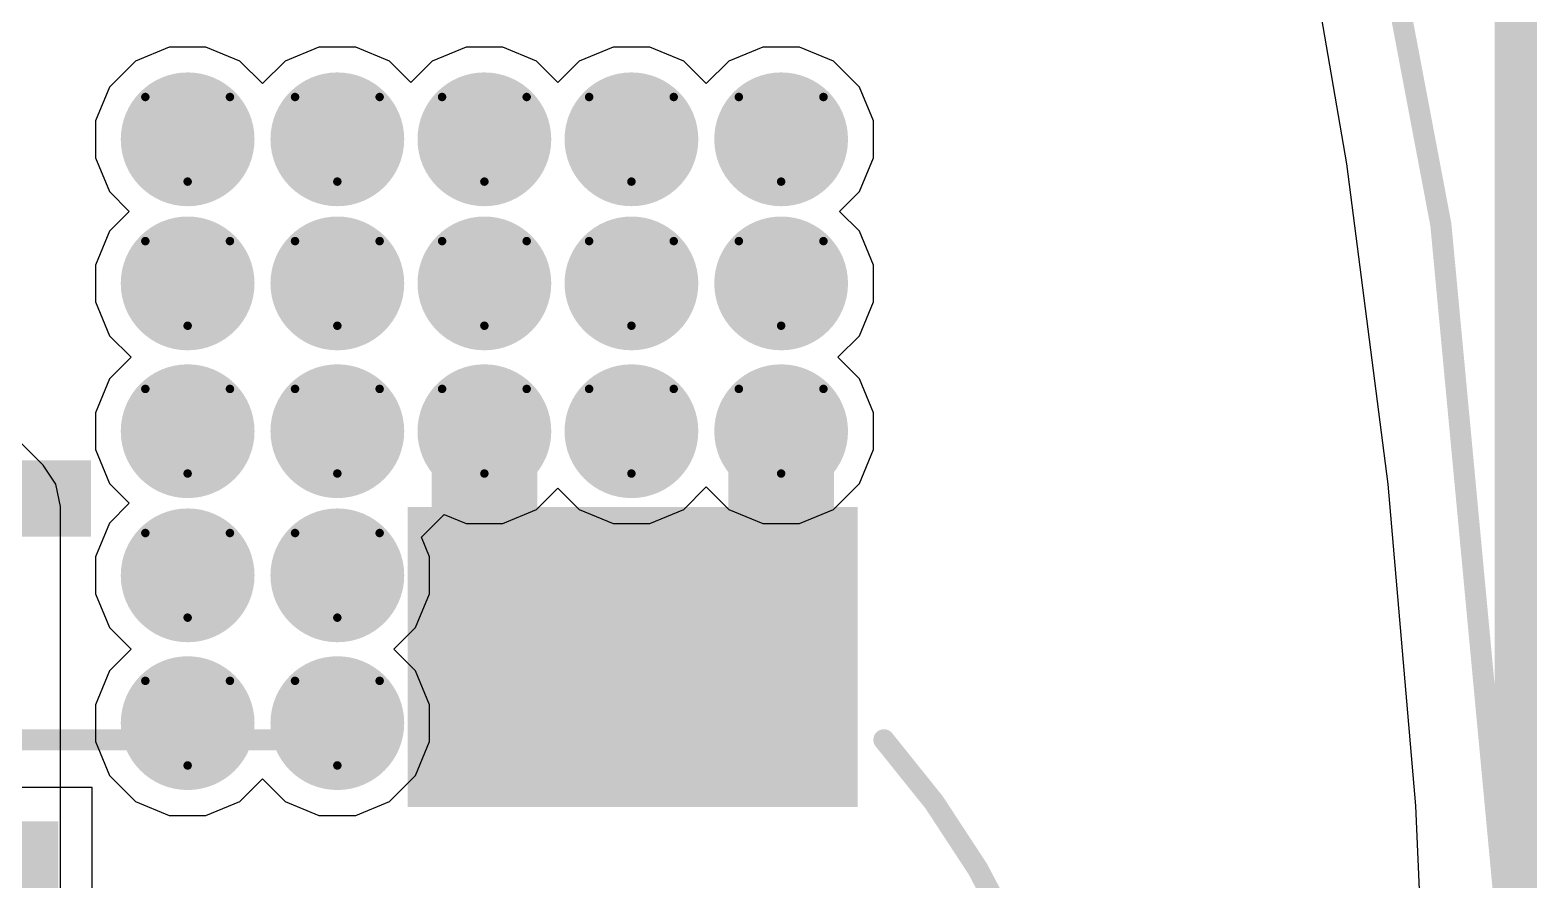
# Model space of a CAD drawing. Header units: inches. Extents: x -6 to 385, y -2 to 102.
# Drawn here: x 76.6 to 85.64, y 24.96 to 30.06 of the extents above; entities that cross this region are included whole.
import ezdxf

# ---------------------------------------------------------------- set-up
doc = ezdxf.new("R2010")
doc.units = ezdxf.units.IN
for name, color, linetype in [('Board outline', 216, 'Continuous'), ('Bottom Layer', 5, 'Continuous'), ('Bottom Solder', 6, 'Continuous'), ('Dimensions', 6, 'Continuous'), ('Drill Drawing', 1, 'Continuous'), ('Layer 1', 16, 'Continuous'), ('Layer 2', 76, 'Continuous'), ('Pad Holes', 156, 'Continuous'), ('Top Layer', 1, 'Continuous'), ('Top Overlay', 2, 'Continuous'), ('Top Paste', 8, 'Continuous'), ('Top Solder', 216, 'Continuous'), ('Via Holes', 16, 'Continuous')]:
    doc.layers.add(name, color=color, linetype=linetype)

# ---------------------------------------------------------------- blocks, each defined once
blk = doc.blocks.new('EC05E1220401_171')
at = {"layer": 'Bottom Solder'}
h = blk.add_hatch(color=6, dxfattribs=at)
edge = h.paths.add_edge_path()
edge.add_arc((-1.2, -0.6246), 0.1016, 0, 360)
h = blk.add_hatch(color=6, dxfattribs=at)
edge = h.paths.add_edge_path()
edge.add_arc((1.2, -0.6246), 0.1016, 0, 360)
at = {"layer": 'Pad Holes'}
h = blk.add_hatch(color=7, dxfattribs=at)
edge = h.paths.add_edge_path()
edge.add_arc((-1.2, -0.6246), 0.35, 0, 360)
h = blk.add_hatch(color=7, dxfattribs=at)
edge = h.paths.add_edge_path()
edge.add_arc((1.2, -0.6246), 0.35, 0, 360)
at = {"layer": 'Top Layer'}
for points in [[(-4.65, 3.3749), (-2.95, 3.3749), (-2.95, 0.7749), (-4.65, 0.7749)], [(2.95, 3.375), (4.65, 3.375), (4.65, 0.775), (2.95, 0.775)], [(-2.7621, -1.425), (-1.2381, -1.425), (-1.2381, -2.725), (-2.7621, -2.725)], [(-0.7621, -1.425), (0.7619, -1.425), (0.7619, -2.725), (-0.7621, -2.725)], [(1.2379, -1.425), (2.7619, -1.425), (2.7619, -2.725), (1.2379, -2.725)]]:
    blk.add_hatch(color=1, dxfattribs=at).paths.add_polyline_path(points)
at = {"layer": 'Top Paste'}
for points in [[(-4.65, 3.3749), (-2.95, 3.3749), (-2.95, 0.7749), (-4.65, 0.7749)], [(2.95, 3.375), (4.65, 3.375), (4.65, 0.775), (2.95, 0.775)], [(-2.7621, -1.425), (-1.2381, -1.425), (-1.2381, -2.725), (-2.7621, -2.725)], [(-0.7621, -1.425), (0.7619, -1.425), (0.7619, -2.725), (-0.7621, -2.725)], [(1.2379, -1.425), (2.7619, -1.425), (2.7619, -2.725), (1.2379, -2.725)]]:
    blk.add_hatch(color=8, dxfattribs=at).paths.add_polyline_path(points)
at = {"layer": 'Top Solder'}
for points in [[(-4.7008, 3.4257), (-2.8992, 3.4257), (-2.8992, 0.7241), (-4.7008, 0.7241)], [(2.8992, 3.4258), (4.7008, 3.4258), (4.7008, 0.7242), (2.8992, 0.7242)], [(-2.8129, -1.3742), (-1.1873, -1.3742), (-1.1873, -2.7758), (-2.8129, -2.7758)], [(-0.8129, -1.3742), (0.8127, -1.3742), (0.8127, -2.7758), (-0.8129, -2.7758)], [(1.1871, -1.3742), (2.8127, -1.3742), (2.8127, -2.7758), (1.1871, -2.7758)]]:
    blk.add_hatch(color=216, dxfattribs=at).paths.add_polyline_path(points)
h = blk.add_hatch(color=216, dxfattribs=at)
edge = h.paths.add_edge_path()
edge.add_arc((-1.2, -0.6246), 0.1016, 0, 360)
h = blk.add_hatch(color=216, dxfattribs=at)
edge = h.paths.add_edge_path()
edge.add_arc((1.2, -0.6246), 0.1016, 0, 360)
at = {"layer": 'Top Overlay'}
for points in [[(-3.302, 3.5831, 0.127, 0.127, -0.37914), (3.302, 3.5831, 0.127, 0.127, 0)], [(-1.0161, 3.5976, 0.127, 0.127, 0), (-0.0001, 4.275, 0.127, 0.127, 0)], [(1.0159, 3.5969, 0.127, 0.127, 0), (-0.0001, 4.275, 0.127, 0.127, 0)], [(-1.0161, 2.4125, 0.127, 0.127, 0), (-1.0161, 3.5976, 0.127, 0.127, 0)], [(1.0159, 2.4132, 0.127, 0.127, 0), (1.0159, 3.5969, 0.127, 0.127, 0)], [(-0.0001, 1.735, 0.127, 0.127, 0), (-1.0161, 2.4125, 0.127, 0.127, 0)], [(-0.0001, 1.735, 0.127, 0.127, 0), (1.0159, 2.4132, 0.127, 0.127, 0)], [(-3.3021, -2.075, 0.127, 0.127, 0), (-3.3021, 0.5438, 0.127, 0.127, 0)], [(3.3019, -1.9064, 0.127, 0.127, 0), (3.3019, 0.5438, 0.127, 0.127, 0)], [(-2.9933, -2.075, 0.127, 0.127, 0), (-3.3021, -2.075, 0.127, 0.127, 0)], [(-1.007, -2.075, 0.127, 0.127, 0), (-0.9933, -2.075, 0.127, 0.127, 0)], [(0.993, -2.075, 0.127, 0.127, 0), (1.0067, -2.075, 0.127, 0.127, 0)], [(3.3019, -2.075, 0.127, 0.127, 0), (2.993, -2.075, 0.127, 0.127, 0)]]:
    blk.add_lwpolyline(points, format="xyseb", dxfattribs=at)
for points in [[(1.3969, 3.005, 0.127, 0.127, 1), (-1.3971, 3.005, 0.127, 0.127, 1)], [(-0.0319, 4.275, 0.0635, 0.0635, 1), (0.0316, 4.275, 0.0635, 0.0635, 1)], [(-0.0319, 4.275, 0.0635, 0.0635, 1), (0.0316, 4.275, 0.0635, 0.0635, 1)], [(-3.3338, 3.5831, 0.0635, 0.0635, 1), (-3.2703, 3.5831, 0.0635, 0.0635, 1)], [(-1.0479, 3.5976, 0.0635, 0.0635, 1), (-0.9844, 3.5976, 0.0635, 0.0635, 1)], [(-1.0479, 3.5976, 0.0635, 0.0635, 1), (-0.9844, 3.5976, 0.0635, 0.0635, 1)], [(0.9841, 3.5969, 0.0635, 0.0635, 1), (1.0476, 3.5969, 0.0635, 0.0635, 1)], [(0.9841, 3.5969, 0.0635, 0.0635, 1), (1.0476, 3.5969, 0.0635, 0.0635, 1)], [(3.2703, 3.5831, 0.0635, 0.0635, 1), (3.3338, 3.5831, 0.0635, 0.0635, 1)], [(-1.4289, 3.005, 0.0635, 0.0635, 1), (-1.3654, 3.005, 0.0635, 0.0635, 1)], [(1.3651, 3.005, 0.0635, 0.0635, 1), (1.4286, 3.005, 0.0635, 0.0635, 1)], [(-1.0479, 2.4125, 0.0635, 0.0635, 1), (-0.9844, 2.4125, 0.0635, 0.0635, 1)], [(-1.0479, 2.4125, 0.0635, 0.0635, 1), (-0.9844, 2.4125, 0.0635, 0.0635, 1)], [(0.9841, 2.4132, 0.0635, 0.0635, 1), (1.0476, 2.4132, 0.0635, 0.0635, 1)], [(0.9841, 2.4132, 0.0635, 0.0635, 1), (1.0476, 2.4132, 0.0635, 0.0635, 1)], [(-0.0319, 1.735, 0.0635, 0.0635, 1), (0.0316, 1.735, 0.0635, 0.0635, 1)], [(-0.0319, 1.735, 0.0635, 0.0635, 1), (0.0316, 1.735, 0.0635, 0.0635, 1)], [(-3.3339, 0.5438, 0.0635, 0.0635, 1), (-3.2704, 0.5438, 0.0635, 0.0635, 1)], [(3.2701, 0.5438, 0.0635, 0.0635, 1), (3.3336, 0.5438, 0.0635, 0.0635, 1)], [(0.5081, -0.762, 0.127, 0.127, 1), (-0.5079, -0.762, 0.127, 0.127, 1)], [(-0.5396, -0.762, 0.0635, 0.0635, 1), (-0.4761, -0.762, 0.0635, 0.0635, 1)], [(0.4764, -0.762, 0.0635, 0.0635, 1), (0.5399, -0.762, 0.0635, 0.0635, 1)], [(3.2701, -1.9064, 0.0635, 0.0635, 1), (3.3336, -1.9064, 0.0635, 0.0635, 1)], [(-3.3339, -2.075, 0.0635, 0.0635, 1), (-3.2704, -2.075, 0.0635, 0.0635, 1)], [(-3.3339, -2.075, 0.0635, 0.0635, 1), (-3.2704, -2.075, 0.0635, 0.0635, 1)], [(-3.025, -2.075, 0.0635, 0.0635, 1), (-2.9615, -2.075, 0.0635, 0.0635, 1)], [(-1.0387, -2.075, 0.0635, 0.0635, 1), (-0.9752, -2.075, 0.0635, 0.0635, 1)], [(-1.025, -2.075, 0.0635, 0.0635, 1), (-0.9615, -2.075, 0.0635, 0.0635, 1)], [(0.9613, -2.075, 0.0635, 0.0635, 1), (1.0248, -2.075, 0.0635, 0.0635, 1)], [(0.975, -2.075, 0.0635, 0.0635, 1), (1.0385, -2.075, 0.0635, 0.0635, 1)], [(2.9613, -2.075, 0.0635, 0.0635, 1), (3.0248, -2.075, 0.0635, 0.0635, 1)], [(3.2701, -2.075, 0.0635, 0.0635, 1), (3.3336, -2.075, 0.0635, 0.0635, 1)]]:
    blk.add_lwpolyline(points, format="xyseb", close=True, dxfattribs=at)

msp = doc.modelspace()

# ---------------------------------------------------------------- hatches: boundary and pattern name
at = {"layer": 'Bottom Layer'}
h = msp.add_hatch(color=5, dxfattribs=at)
edge = h.paths.add_edge_path()
edge.add_arc((77.5424, 29.4071), 0.3, 0, 360)
h = msp.add_hatch(color=5, dxfattribs=at)
edge = h.paths.add_edge_path()
edge.add_arc((78.4412, 29.4071), 0.3, 0, 360)
h = msp.add_hatch(color=5, dxfattribs=at)
edge = h.paths.add_edge_path()
edge.add_arc((79.3241, 29.4071), 0.3, 0, 360)
h = msp.add_hatch(color=5, dxfattribs=at)
edge = h.paths.add_edge_path()
edge.add_arc((80.207, 29.4071), 0.3, 0, 360)
h = msp.add_hatch(color=5, dxfattribs=at)
edge = h.paths.add_edge_path()
edge.add_arc((81.1059, 29.4071), 0.3, 0, 360)
h = msp.add_hatch(color=5, dxfattribs=at)
edge = h.paths.add_edge_path()
edge.add_arc((77.5424, 28.542), 0.3, 0, 360)
h = msp.add_hatch(color=5, dxfattribs=at)
edge = h.paths.add_edge_path()
edge.add_arc((78.4412, 28.542), 0.3, 0, 360)
h = msp.add_hatch(color=5, dxfattribs=at)
edge = h.paths.add_edge_path()
edge.add_arc((79.3241, 28.542), 0.3, 0, 360)
h = msp.add_hatch(color=5, dxfattribs=at)
edge = h.paths.add_edge_path()
edge.add_arc((80.207, 28.542), 0.3, 0, 360)
h = msp.add_hatch(color=5, dxfattribs=at)
edge = h.paths.add_edge_path()
edge.add_arc((81.1059, 28.542), 0.3, 0, 360)
h = msp.add_hatch(color=5, dxfattribs=at)
edge = h.paths.add_edge_path()
edge.add_arc((77.5424, 27.6547), 0.3, 0, 360)
h = msp.add_hatch(color=5, dxfattribs=at)
edge = h.paths.add_edge_path()
edge.add_arc((78.4412, 27.6547), 0.3, 0, 360)
h = msp.add_hatch(color=5, dxfattribs=at)
edge = h.paths.add_edge_path()
edge.add_arc((79.3241, 27.6547), 0.3, 0, 360)
h = msp.add_hatch(color=5, dxfattribs=at)
edge = h.paths.add_edge_path()
edge.add_arc((80.207, 27.6547), 0.3, 0, 360)
h = msp.add_hatch(color=5, dxfattribs=at)
edge = h.paths.add_edge_path()
edge.add_arc((81.1059, 27.6547), 0.3, 0, 360)
h = msp.add_hatch(color=5, dxfattribs=at)
edge = h.paths.add_edge_path()
edge.add_arc((77.5424, 26.7895), 0.3, 0, 360)
h = msp.add_hatch(color=5, dxfattribs=at)
edge = h.paths.add_edge_path()
edge.add_arc((78.4412, 26.7895), 0.3, 0, 360)
h = msp.add_hatch(color=5, dxfattribs=at)
edge = h.paths.add_edge_path()
edge.add_arc((77.5424, 25.9022), 0.3, 0, 360)
h = msp.add_hatch(color=5, dxfattribs=at)
edge = h.paths.add_edge_path()
edge.add_arc((78.4412, 25.9022), 0.3, 0, 360)
at = {"layer": 'Bottom Solder'}
h = msp.add_hatch(color=6, dxfattribs=at)
edge = h.paths.add_edge_path()
edge.add_arc((77.5424, 29.4071), 0.4016, 0, 360)
h = msp.add_hatch(color=6, dxfattribs=at)
edge = h.paths.add_edge_path()
edge.add_arc((78.4412, 29.4071), 0.4016, 0, 360)
h = msp.add_hatch(color=6, dxfattribs=at)
edge = h.paths.add_edge_path()
edge.add_arc((79.3241, 29.4071), 0.4016, 0, 360)
h = msp.add_hatch(color=6, dxfattribs=at)
edge = h.paths.add_edge_path()
edge.add_arc((80.207, 29.4071), 0.4016, 0, 360)
h = msp.add_hatch(color=6, dxfattribs=at)
edge = h.paths.add_edge_path()
edge.add_arc((81.1059, 29.4071), 0.4016, 0, 360)
h = msp.add_hatch(color=6, dxfattribs=at)
edge = h.paths.add_edge_path()
edge.add_arc((77.5424, 28.542), 0.4016, 0, 360)
h = msp.add_hatch(color=6, dxfattribs=at)
edge = h.paths.add_edge_path()
edge.add_arc((78.4412, 28.542), 0.4016, 0, 360)
h = msp.add_hatch(color=6, dxfattribs=at)
edge = h.paths.add_edge_path()
edge.add_arc((79.3241, 28.542), 0.4016, 0, 360)
h = msp.add_hatch(color=6, dxfattribs=at)
edge = h.paths.add_edge_path()
edge.add_arc((80.207, 28.542), 0.4016, 0, 360)
h = msp.add_hatch(color=6, dxfattribs=at)
edge = h.paths.add_edge_path()
edge.add_arc((81.1059, 28.542), 0.4016, 0, 360)
h = msp.add_hatch(color=6, dxfattribs=at)
edge = h.paths.add_edge_path()
edge.add_arc((77.5424, 27.6547), 0.4016, 0, 360)
h = msp.add_hatch(color=6, dxfattribs=at)
edge = h.paths.add_edge_path()
edge.add_arc((78.4412, 27.6547), 0.4016, 0, 360)
h = msp.add_hatch(color=6, dxfattribs=at)
edge = h.paths.add_edge_path()
edge.add_arc((79.3241, 27.6547), 0.4016, 0, 360)
h = msp.add_hatch(color=6, dxfattribs=at)
edge = h.paths.add_edge_path()
edge.add_arc((80.207, 27.6547), 0.4016, 0, 360)
h = msp.add_hatch(color=6, dxfattribs=at)
edge = h.paths.add_edge_path()
edge.add_arc((81.1059, 27.6547), 0.4016, 0, 360)
h = msp.add_hatch(color=6, dxfattribs=at)
edge = h.paths.add_edge_path()
edge.add_arc((77.5424, 26.7895), 0.4016, 0, 360)
h = msp.add_hatch(color=6, dxfattribs=at)
edge = h.paths.add_edge_path()
edge.add_arc((78.4412, 26.7895), 0.4016, 0, 360)
h = msp.add_hatch(color=6, dxfattribs=at)
edge = h.paths.add_edge_path()
edge.add_arc((77.5424, 25.9022), 0.4016, 0, 360)
h = msp.add_hatch(color=6, dxfattribs=at)
edge = h.paths.add_edge_path()
edge.add_arc((78.4412, 25.9022), 0.4016, 0, 360)
at = {"layer": 'Layer 1'}
h = msp.add_hatch(color=16, dxfattribs=at)
edge = h.paths.add_edge_path()
edge.add_arc((77.5424, 29.4071), 0.3, 0, 360)
h = msp.add_hatch(color=16, dxfattribs=at)
edge = h.paths.add_edge_path()
edge.add_arc((78.4412, 29.4071), 0.3, 0, 360)
h = msp.add_hatch(color=16, dxfattribs=at)
edge = h.paths.add_edge_path()
edge.add_arc((79.3241, 29.4071), 0.3, 0, 360)
h = msp.add_hatch(color=16, dxfattribs=at)
edge = h.paths.add_edge_path()
edge.add_arc((80.207, 29.4071), 0.3, 0, 360)
h = msp.add_hatch(color=16, dxfattribs=at)
edge = h.paths.add_edge_path()
edge.add_arc((81.1059, 29.4071), 0.3, 0, 360)
h = msp.add_hatch(color=16, dxfattribs=at)
edge = h.paths.add_edge_path()
edge.add_arc((77.5424, 28.542), 0.3, 0, 360)
h = msp.add_hatch(color=16, dxfattribs=at)
edge = h.paths.add_edge_path()
edge.add_arc((78.4412, 28.542), 0.3, 0, 360)
h = msp.add_hatch(color=16, dxfattribs=at)
edge = h.paths.add_edge_path()
edge.add_arc((79.3241, 28.542), 0.3, 0, 360)
h = msp.add_hatch(color=16, dxfattribs=at)
edge = h.paths.add_edge_path()
edge.add_arc((80.207, 28.542), 0.3, 0, 360)
h = msp.add_hatch(color=16, dxfattribs=at)
edge = h.paths.add_edge_path()
edge.add_arc((81.1059, 28.542), 0.3, 0, 360)
h = msp.add_hatch(color=16, dxfattribs=at)
edge = h.paths.add_edge_path()
edge.add_arc((77.5424, 27.6547), 0.3, 0, 360)
h = msp.add_hatch(color=16, dxfattribs=at)
edge = h.paths.add_edge_path()
edge.add_arc((78.4412, 27.6547), 0.3, 0, 360)
h = msp.add_hatch(color=16, dxfattribs=at)
edge = h.paths.add_edge_path()
edge.add_arc((79.3241, 27.6547), 0.3, 0, 360)
h = msp.add_hatch(color=16, dxfattribs=at)
edge = h.paths.add_edge_path()
edge.add_arc((80.207, 27.6547), 0.3, 0, 360)
h = msp.add_hatch(color=16, dxfattribs=at)
edge = h.paths.add_edge_path()
edge.add_arc((81.1059, 27.6547), 0.3, 0, 360)
h = msp.add_hatch(color=16, dxfattribs=at)
edge = h.paths.add_edge_path()
edge.add_arc((77.5424, 26.7895), 0.3, 0, 360)
h = msp.add_hatch(color=16, dxfattribs=at)
edge = h.paths.add_edge_path()
edge.add_arc((78.4412, 26.7895), 0.3, 0, 360)
h = msp.add_hatch(color=16, dxfattribs=at)
edge = h.paths.add_edge_path()
edge.add_arc((77.5424, 25.9022), 0.3, 0, 360)
h = msp.add_hatch(color=16, dxfattribs=at)
edge = h.paths.add_edge_path()
edge.add_arc((78.4412, 25.9022), 0.3, 0, 360)
at = {"layer": 'Layer 2'}
h = msp.add_hatch(color=76, dxfattribs=at)
edge = h.paths.add_edge_path()
edge.add_arc((77.5424, 29.4071), 0.3, 0, 360)
h = msp.add_hatch(color=76, dxfattribs=at)
edge = h.paths.add_edge_path()
edge.add_arc((78.4412, 29.4071), 0.3, 0, 360)
h = msp.add_hatch(color=76, dxfattribs=at)
edge = h.paths.add_edge_path()
edge.add_arc((79.3241, 29.4071), 0.3, 0, 360)
h = msp.add_hatch(color=76, dxfattribs=at)
edge = h.paths.add_edge_path()
edge.add_arc((80.207, 29.4071), 0.3, 0, 360)
h = msp.add_hatch(color=76, dxfattribs=at)
edge = h.paths.add_edge_path()
edge.add_arc((81.1059, 29.4071), 0.3, 0, 360)
h = msp.add_hatch(color=76, dxfattribs=at)
edge = h.paths.add_edge_path()
edge.add_arc((77.5424, 28.542), 0.3, 0, 360)
h = msp.add_hatch(color=76, dxfattribs=at)
edge = h.paths.add_edge_path()
edge.add_arc((78.4412, 28.542), 0.3, 0, 360)
h = msp.add_hatch(color=76, dxfattribs=at)
edge = h.paths.add_edge_path()
edge.add_arc((79.3241, 28.542), 0.3, 0, 360)
h = msp.add_hatch(color=76, dxfattribs=at)
edge = h.paths.add_edge_path()
edge.add_arc((80.207, 28.542), 0.3, 0, 360)
h = msp.add_hatch(color=76, dxfattribs=at)
edge = h.paths.add_edge_path()
edge.add_arc((81.1059, 28.542), 0.3, 0, 360)
h = msp.add_hatch(color=76, dxfattribs=at)
edge = h.paths.add_edge_path()
edge.add_arc((77.5424, 27.6547), 0.3, 0, 360)
h = msp.add_hatch(color=76, dxfattribs=at)
edge = h.paths.add_edge_path()
edge.add_arc((78.4412, 27.6547), 0.3, 0, 360)
h = msp.add_hatch(color=76, dxfattribs=at)
edge = h.paths.add_edge_path()
edge.add_arc((79.3241, 27.6547), 0.3, 0, 360)
h = msp.add_hatch(color=76, dxfattribs=at)
edge = h.paths.add_edge_path()
edge.add_arc((80.207, 27.6547), 0.3, 0, 360)
h = msp.add_hatch(color=76, dxfattribs=at)
edge = h.paths.add_edge_path()
edge.add_arc((81.1059, 27.6547), 0.3, 0, 360)
h = msp.add_hatch(color=76, dxfattribs=at)
edge = h.paths.add_edge_path()
edge.add_arc((77.5424, 26.7895), 0.3, 0, 360)
h = msp.add_hatch(color=76, dxfattribs=at)
edge = h.paths.add_edge_path()
edge.add_arc((78.4412, 26.7895), 0.3, 0, 360)
h = msp.add_hatch(color=76, dxfattribs=at)
edge = h.paths.add_edge_path()
edge.add_arc((77.5424, 25.9022), 0.3, 0, 360)
h = msp.add_hatch(color=76, dxfattribs=at)
edge = h.paths.add_edge_path()
edge.add_arc((78.4412, 25.9022), 0.3, 0, 360)
at = {"layer": 'Top Layer'}
h = msp.add_hatch(color=1, dxfattribs=at)
edge = h.paths.add_edge_path()
edge.add_arc((77.5424, 29.4071), 0.3, 0, 360)
h = msp.add_hatch(color=1, dxfattribs=at)
edge = h.paths.add_edge_path()
edge.add_arc((78.4412, 29.4071), 0.3, 0, 360)
h = msp.add_hatch(color=1, dxfattribs=at)
edge = h.paths.add_edge_path()
edge.add_arc((79.3241, 29.4071), 0.3, 0, 360)
h = msp.add_hatch(color=1, dxfattribs=at)
edge = h.paths.add_edge_path()
edge.add_arc((80.207, 29.4071), 0.3, 0, 360)
h = msp.add_hatch(color=1, dxfattribs=at)
edge = h.paths.add_edge_path()
edge.add_arc((81.1059, 29.4071), 0.3, 0, 360)
h = msp.add_hatch(color=1, dxfattribs=at)
edge = h.paths.add_edge_path()
edge.add_arc((77.5424, 28.542), 0.3, 0, 360)
h = msp.add_hatch(color=1, dxfattribs=at)
edge = h.paths.add_edge_path()
edge.add_arc((78.4412, 28.542), 0.3, 0, 360)
h = msp.add_hatch(color=1, dxfattribs=at)
edge = h.paths.add_edge_path()
edge.add_arc((79.3241, 28.542), 0.3, 0, 360)
h = msp.add_hatch(color=1, dxfattribs=at)
edge = h.paths.add_edge_path()
edge.add_arc((80.207, 28.542), 0.3, 0, 360)
h = msp.add_hatch(color=1, dxfattribs=at)
edge = h.paths.add_edge_path()
edge.add_arc((81.1059, 28.542), 0.3, 0, 360)
h = msp.add_hatch(color=1, dxfattribs=at)
edge = h.paths.add_edge_path()
edge.add_arc((77.5424, 27.6547), 0.3, 0, 360)
h = msp.add_hatch(color=1, dxfattribs=at)
edge = h.paths.add_edge_path()
edge.add_arc((78.4412, 27.6547), 0.3, 0, 360)
h = msp.add_hatch(color=1, dxfattribs=at)
edge = h.paths.add_edge_path()
edge.add_arc((79.3241, 27.6547), 0.3, 0, 360)
h = msp.add_hatch(color=1, dxfattribs=at)
edge = h.paths.add_edge_path()
edge.add_arc((80.207, 27.6547), 0.3, 0, 360)
h = msp.add_hatch(color=1, dxfattribs=at)
edge = h.paths.add_edge_path()
edge.add_arc((81.1059, 27.6547), 0.3, 0, 360)
h = msp.add_hatch(color=1, dxfattribs=at)
edge = h.paths.add_edge_path()
edge.add_arc((77.5424, 26.7895), 0.3, 0, 360)
h = msp.add_hatch(color=1, dxfattribs=at)
edge = h.paths.add_edge_path()
edge.add_arc((78.4412, 26.7895), 0.3, 0, 360)
h = msp.add_hatch(color=1, dxfattribs=at)
edge = h.paths.add_edge_path()
edge.add_arc((77.5424, 25.9022), 0.3, 0, 360)
h = msp.add_hatch(color=1, dxfattribs=at)
edge = h.paths.add_edge_path()
edge.add_arc((78.4412, 25.9022), 0.3, 0, 360)
at = {"layer": 'Top Overlay'}
msp.add_hatch(color=2, dxfattribs=at).paths.add_polyline_path([(76.962, 27.4789), (69.85, 27.4789), (69.85, 27.0225), (76.962, 27.0225)])
at = {"layer": 'Top Solder'}
h = msp.add_hatch(color=216, dxfattribs=at)
edge = h.paths.add_edge_path()
edge.add_arc((77.5424, 29.4071), 0.4016, 0, 360)
h = msp.add_hatch(color=216, dxfattribs=at)
edge = h.paths.add_edge_path()
edge.add_arc((78.4412, 29.4071), 0.4016, 0, 360)
h = msp.add_hatch(color=216, dxfattribs=at)
edge = h.paths.add_edge_path()
edge.add_arc((79.3241, 29.4071), 0.4016, 0, 360)
h = msp.add_hatch(color=216, dxfattribs=at)
edge = h.paths.add_edge_path()
edge.add_arc((80.207, 29.4071), 0.4016, 0, 360)
h = msp.add_hatch(color=216, dxfattribs=at)
edge = h.paths.add_edge_path()
edge.add_arc((81.1059, 29.4071), 0.4016, 0, 360)
h = msp.add_hatch(color=216, dxfattribs=at)
edge = h.paths.add_edge_path()
edge.add_arc((77.5424, 28.542), 0.4016, 0, 360)
h = msp.add_hatch(color=216, dxfattribs=at)
edge = h.paths.add_edge_path()
edge.add_arc((78.4412, 28.542), 0.4016, 0, 360)
h = msp.add_hatch(color=216, dxfattribs=at)
edge = h.paths.add_edge_path()
edge.add_arc((79.3241, 28.542), 0.4016, 0, 360)
h = msp.add_hatch(color=216, dxfattribs=at)
edge = h.paths.add_edge_path()
edge.add_arc((80.207, 28.542), 0.4016, 0, 360)
h = msp.add_hatch(color=216, dxfattribs=at)
edge = h.paths.add_edge_path()
edge.add_arc((81.1059, 28.542), 0.4016, 0, 360)
h = msp.add_hatch(color=216, dxfattribs=at)
edge = h.paths.add_edge_path()
edge.add_arc((77.5424, 27.6547), 0.4016, 0, 360)
h = msp.add_hatch(color=216, dxfattribs=at)
edge = h.paths.add_edge_path()
edge.add_arc((78.4412, 27.6547), 0.4016, 0, 360)
h = msp.add_hatch(color=216, dxfattribs=at)
edge = h.paths.add_edge_path()
edge.add_arc((79.3241, 27.6547), 0.4016, 0, 360)
h = msp.add_hatch(color=216, dxfattribs=at)
edge = h.paths.add_edge_path()
edge.add_arc((80.207, 27.6547), 0.4016, 0, 360)
h = msp.add_hatch(color=216, dxfattribs=at)
edge = h.paths.add_edge_path()
edge.add_arc((81.1059, 27.6547), 0.4016, 0, 360)
h = msp.add_hatch(color=216, dxfattribs=at)
edge = h.paths.add_edge_path()
edge.add_arc((77.5424, 26.7895), 0.4016, 0, 360)
h = msp.add_hatch(color=216, dxfattribs=at)
edge = h.paths.add_edge_path()
edge.add_arc((78.4412, 26.7895), 0.4016, 0, 360)
h = msp.add_hatch(color=216, dxfattribs=at)
edge = h.paths.add_edge_path()
edge.add_arc((77.5424, 25.9022), 0.4016, 0, 360)
h = msp.add_hatch(color=216, dxfattribs=at)
edge = h.paths.add_edge_path()
edge.add_arc((78.4412, 25.9022), 0.4016, 0, 360)
at = {"layer": 'Via Holes'}
h = msp.add_hatch(color=7, dxfattribs=at)
edge = h.paths.add_edge_path()
edge.add_arc((77.5424, 29.4071), 0.15, 0, 360)
h = msp.add_hatch(color=7, dxfattribs=at)
edge = h.paths.add_edge_path()
edge.add_arc((78.4412, 29.4071), 0.15, 0, 360)
h = msp.add_hatch(color=7, dxfattribs=at)
edge = h.paths.add_edge_path()
edge.add_arc((79.3241, 29.4071), 0.15, 0, 360)
h = msp.add_hatch(color=7, dxfattribs=at)
edge = h.paths.add_edge_path()
edge.add_arc((80.207, 29.4071), 0.15, 0, 360)
h = msp.add_hatch(color=7, dxfattribs=at)
edge = h.paths.add_edge_path()
edge.add_arc((81.1059, 29.4071), 0.15, 0, 360)
h = msp.add_hatch(color=7, dxfattribs=at)
edge = h.paths.add_edge_path()
edge.add_arc((77.5424, 28.542), 0.15, 0, 360)
h = msp.add_hatch(color=7, dxfattribs=at)
edge = h.paths.add_edge_path()
edge.add_arc((78.4412, 28.542), 0.15, 0, 360)
h = msp.add_hatch(color=7, dxfattribs=at)
edge = h.paths.add_edge_path()
edge.add_arc((79.3241, 28.542), 0.15, 0, 360)
h = msp.add_hatch(color=7, dxfattribs=at)
edge = h.paths.add_edge_path()
edge.add_arc((80.207, 28.542), 0.15, 0, 360)
h = msp.add_hatch(color=7, dxfattribs=at)
edge = h.paths.add_edge_path()
edge.add_arc((81.1059, 28.542), 0.15, 0, 360)
h = msp.add_hatch(color=7, dxfattribs=at)
edge = h.paths.add_edge_path()
edge.add_arc((77.5424, 27.6547), 0.15, 0, 360)
h = msp.add_hatch(color=7, dxfattribs=at)
edge = h.paths.add_edge_path()
edge.add_arc((78.4412, 27.6547), 0.15, 0, 360)
h = msp.add_hatch(color=7, dxfattribs=at)
edge = h.paths.add_edge_path()
edge.add_arc((79.3241, 27.6547), 0.15, 0, 360)
h = msp.add_hatch(color=7, dxfattribs=at)
edge = h.paths.add_edge_path()
edge.add_arc((80.207, 27.6547), 0.15, 0, 360)
h = msp.add_hatch(color=7, dxfattribs=at)
edge = h.paths.add_edge_path()
edge.add_arc((81.1059, 27.6547), 0.15, 0, 360)
h = msp.add_hatch(color=7, dxfattribs=at)
edge = h.paths.add_edge_path()
edge.add_arc((77.5424, 26.7895), 0.15, 0, 360)
h = msp.add_hatch(color=7, dxfattribs=at)
edge = h.paths.add_edge_path()
edge.add_arc((78.4412, 26.7895), 0.15, 0, 360)
h = msp.add_hatch(color=7, dxfattribs=at)
edge = h.paths.add_edge_path()
edge.add_arc((77.5424, 25.9022), 0.15, 0, 360)
h = msp.add_hatch(color=7, dxfattribs=at)
edge = h.paths.add_edge_path()
edge.add_arc((78.4412, 25.9022), 0.15, 0, 360)

# ---------------------------------------------------------------- linework, layer by layer
at = {"layer": 'Board outline'}
msp.add_lwpolyline([(79.5966, 45, 0.127, 0.127, -0.263107), (79.5966, 0, 0.127, 0.127, 0)], format="xyseb", dxfattribs=at)
at = {"layer": 'Bottom Layer'}
for p, q in [((84.1699, 31.1697), (84.5007, 29.2597)), ((84.5007, 29.2597), (84.7494, 27.3373)), ((76.6758, 27.4506), (76.0631, 28.0633)), ((76.7516, 27.3372), (76.6758, 27.4506)), ((76.6758, 27.4506), (76.6758, 27.4506)), ((76.7782, 27.2034), (76.7516, 27.3372)), ((84.7494, 27.3373), (84.9155, 25.4059)), ((76.7782, 23.9629), (76.7782, 27.2034)), ((84.9155, 25.4059), (84.9986, 23.4692))]:
    msp.add_line(p, q, dxfattribs=at)
at = {"layer": 'Dimensions'}
msp.add_lwpolyline([(85.5165, 22.8175, 0.254, 0.254, 0), (85.5165, 65.024, 0.254, 0.254, 0)], format="xyseb", dxfattribs=at)
at = {"layer": 'Drill Drawing'}
for points in [[(77.2884, 29.6611, 0.0508, 0.0508, 0), (77.7964, 29.6611, 0.0508, 0.0508, 0)], [(77.2884, 29.6611, 0.0508, 0.0508, 0), (77.5424, 29.1531, 0.0508, 0.0508, 0)], [(77.5424, 29.1531, 0.0508, 0.0508, 0), (77.7964, 29.6611, 0.0508, 0.0508, 0)], [(78.1872, 29.6611, 0.0508, 0.0508, 0), (78.6952, 29.6611, 0.0508, 0.0508, 0)], [(78.1872, 29.6611, 0.0508, 0.0508, 0), (78.4412, 29.1531, 0.0508, 0.0508, 0)], [(78.4412, 29.1531, 0.0508, 0.0508, 0), (78.6952, 29.6611, 0.0508, 0.0508, 0)], [(79.0701, 29.6611, 0.0508, 0.0508, 0), (79.5781, 29.6611, 0.0508, 0.0508, 0)], [(79.0701, 29.6611, 0.0508, 0.0508, 0), (79.3241, 29.1531, 0.0508, 0.0508, 0)], [(79.3241, 29.1531, 0.0508, 0.0508, 0), (79.5781, 29.6611, 0.0508, 0.0508, 0)], [(79.953, 29.6611, 0.0508, 0.0508, 0), (80.461, 29.6611, 0.0508, 0.0508, 0)], [(79.953, 29.6611, 0.0508, 0.0508, 0), (80.207, 29.1531, 0.0508, 0.0508, 0)], [(80.207, 29.1531, 0.0508, 0.0508, 0), (80.461, 29.6611, 0.0508, 0.0508, 0)], [(80.8519, 29.6611, 0.0508, 0.0508, 0), (81.3599, 29.6611, 0.0508, 0.0508, 0)], [(80.8519, 29.6611, 0.0508, 0.0508, 0), (81.1059, 29.1531, 0.0508, 0.0508, 0)], [(81.1059, 29.1531, 0.0508, 0.0508, 0), (81.3599, 29.6611, 0.0508, 0.0508, 0)], [(77.2884, 28.796, 0.0508, 0.0508, 0), (77.7964, 28.796, 0.0508, 0.0508, 0)], [(77.2884, 28.796, 0.0508, 0.0508, 0), (77.5424, 28.288, 0.0508, 0.0508, 0)], [(77.5424, 28.288, 0.0508, 0.0508, 0), (77.7964, 28.796, 0.0508, 0.0508, 0)], [(78.1872, 28.796, 0.0508, 0.0508, 0), (78.6952, 28.796, 0.0508, 0.0508, 0)], [(78.1872, 28.796, 0.0508, 0.0508, 0), (78.4412, 28.288, 0.0508, 0.0508, 0)], [(78.4412, 28.288, 0.0508, 0.0508, 0), (78.6952, 28.796, 0.0508, 0.0508, 0)], [(79.0701, 28.796, 0.0508, 0.0508, 0), (79.5781, 28.796, 0.0508, 0.0508, 0)], [(79.0701, 28.796, 0.0508, 0.0508, 0), (79.3241, 28.288, 0.0508, 0.0508, 0)], [(79.3241, 28.288, 0.0508, 0.0508, 0), (79.5781, 28.796, 0.0508, 0.0508, 0)], [(79.953, 28.796, 0.0508, 0.0508, 0), (80.461, 28.796, 0.0508, 0.0508, 0)], [(79.953, 28.796, 0.0508, 0.0508, 0), (80.207, 28.288, 0.0508, 0.0508, 0)], [(80.207, 28.288, 0.0508, 0.0508, 0), (80.461, 28.796, 0.0508, 0.0508, 0)], [(80.8519, 28.796, 0.0508, 0.0508, 0), (81.3599, 28.796, 0.0508, 0.0508, 0)], [(80.8519, 28.796, 0.0508, 0.0508, 0), (81.1059, 28.288, 0.0508, 0.0508, 0)], [(81.1059, 28.288, 0.0508, 0.0508, 0), (81.3599, 28.796, 0.0508, 0.0508, 0)], [(77.2884, 27.9087, 0.0508, 0.0508, 0), (77.7964, 27.9087, 0.0508, 0.0508, 0)], [(77.2884, 27.9087, 0.0508, 0.0508, 0), (77.5424, 27.4007, 0.0508, 0.0508, 0)], [(77.5424, 27.4007, 0.0508, 0.0508, 0), (77.7964, 27.9087, 0.0508, 0.0508, 0)], [(78.1872, 27.9087, 0.0508, 0.0508, 0), (78.6952, 27.9087, 0.0508, 0.0508, 0)], [(78.1872, 27.9087, 0.0508, 0.0508, 0), (78.4412, 27.4007, 0.0508, 0.0508, 0)], [(78.4412, 27.4007, 0.0508, 0.0508, 0), (78.6952, 27.9087, 0.0508, 0.0508, 0)], [(79.0701, 27.9087, 0.0508, 0.0508, 0), (79.5781, 27.9087, 0.0508, 0.0508, 0)], [(79.0701, 27.9087, 0.0508, 0.0508, 0), (79.3241, 27.4007, 0.0508, 0.0508, 0)], [(79.3241, 27.4007, 0.0508, 0.0508, 0), (79.5781, 27.9087, 0.0508, 0.0508, 0)], [(79.953, 27.9087, 0.0508, 0.0508, 0), (80.461, 27.9087, 0.0508, 0.0508, 0)], [(79.953, 27.9087, 0.0508, 0.0508, 0), (80.207, 27.4007, 0.0508, 0.0508, 0)], [(80.207, 27.4007, 0.0508, 0.0508, 0), (80.461, 27.9087, 0.0508, 0.0508, 0)], [(80.8519, 27.9087, 0.0508, 0.0508, 0), (81.3599, 27.9087, 0.0508, 0.0508, 0)], [(80.8519, 27.9087, 0.0508, 0.0508, 0), (81.1059, 27.4007, 0.0508, 0.0508, 0)], [(81.1059, 27.4007, 0.0508, 0.0508, 0), (81.3599, 27.9087, 0.0508, 0.0508, 0)], [(77.2884, 27.0435, 0.0508, 0.0508, 0), (77.7964, 27.0435, 0.0508, 0.0508, 0)], [(77.2884, 27.0435, 0.0508, 0.0508, 0), (77.5424, 26.5355, 0.0508, 0.0508, 0)], [(77.5424, 26.5355, 0.0508, 0.0508, 0), (77.7964, 27.0435, 0.0508, 0.0508, 0)], [(78.1872, 27.0435, 0.0508, 0.0508, 0), (78.6952, 27.0435, 0.0508, 0.0508, 0)], [(78.1872, 27.0435, 0.0508, 0.0508, 0), (78.4412, 26.5355, 0.0508, 0.0508, 0)], [(78.4412, 26.5355, 0.0508, 0.0508, 0), (78.6952, 27.0435, 0.0508, 0.0508, 0)], [(77.2884, 26.1562, 0.0508, 0.0508, 0), (77.7964, 26.1562, 0.0508, 0.0508, 0)], [(77.2884, 26.1562, 0.0508, 0.0508, 0), (77.5424, 25.6482, 0.0508, 0.0508, 0)], [(77.5424, 25.6482, 0.0508, 0.0508, 0), (77.7964, 26.1562, 0.0508, 0.0508, 0)], [(78.1872, 26.1562, 0.0508, 0.0508, 0), (78.6952, 26.1562, 0.0508, 0.0508, 0)], [(78.1872, 26.1562, 0.0508, 0.0508, 0), (78.4412, 25.6482, 0.0508, 0.0508, 0)], [(78.4412, 25.6482, 0.0508, 0.0508, 0), (78.6952, 26.1562, 0.0508, 0.0508, 0)]]:
    msp.add_lwpolyline(points, format="xyseb", dxfattribs=at)
for points in [[(77.2757, 29.6611, 0.0254, 0.0254, 1), (77.3011, 29.6611, 0.0254, 0.0254, 1)], [(77.2757, 29.6611, 0.0254, 0.0254, 1), (77.3011, 29.6611, 0.0254, 0.0254, 1)], [(77.7837, 29.6611, 0.0254, 0.0254, 1), (77.8091, 29.6611, 0.0254, 0.0254, 1)], [(77.7837, 29.6611, 0.0254, 0.0254, 1), (77.8091, 29.6611, 0.0254, 0.0254, 1)], [(78.1745, 29.6611, 0.0254, 0.0254, 1), (78.1999, 29.6611, 0.0254, 0.0254, 1)], [(78.1745, 29.6611, 0.0254, 0.0254, 1), (78.1999, 29.6611, 0.0254, 0.0254, 1)], [(78.6825, 29.6611, 0.0254, 0.0254, 1), (78.7079, 29.6611, 0.0254, 0.0254, 1)], [(78.6825, 29.6611, 0.0254, 0.0254, 1), (78.7079, 29.6611, 0.0254, 0.0254, 1)], [(79.0574, 29.6611, 0.0254, 0.0254, 1), (79.0828, 29.6611, 0.0254, 0.0254, 1)], [(79.0574, 29.6611, 0.0254, 0.0254, 1), (79.0828, 29.6611, 0.0254, 0.0254, 1)], [(79.5654, 29.6611, 0.0254, 0.0254, 1), (79.5908, 29.6611, 0.0254, 0.0254, 1)], [(79.5654, 29.6611, 0.0254, 0.0254, 1), (79.5908, 29.6611, 0.0254, 0.0254, 1)], [(79.9403, 29.6611, 0.0254, 0.0254, 1), (79.9657, 29.6611, 0.0254, 0.0254, 1)], [(79.9403, 29.6611, 0.0254, 0.0254, 1), (79.9657, 29.6611, 0.0254, 0.0254, 1)], [(80.4483, 29.6611, 0.0254, 0.0254, 1), (80.4737, 29.6611, 0.0254, 0.0254, 1)], [(80.4483, 29.6611, 0.0254, 0.0254, 1), (80.4737, 29.6611, 0.0254, 0.0254, 1)], [(80.8392, 29.6611, 0.0254, 0.0254, 1), (80.8646, 29.6611, 0.0254, 0.0254, 1)], [(80.8392, 29.6611, 0.0254, 0.0254, 1), (80.8646, 29.6611, 0.0254, 0.0254, 1)], [(81.3472, 29.6611, 0.0254, 0.0254, 1), (81.3726, 29.6611, 0.0254, 0.0254, 1)], [(81.3472, 29.6611, 0.0254, 0.0254, 1), (81.3726, 29.6611, 0.0254, 0.0254, 1)], [(77.5297, 29.1531, 0.0254, 0.0254, 1), (77.5551, 29.1531, 0.0254, 0.0254, 1)], [(77.5297, 29.1531, 0.0254, 0.0254, 1), (77.5551, 29.1531, 0.0254, 0.0254, 1)], [(78.4285, 29.1531, 0.0254, 0.0254, 1), (78.4539, 29.1531, 0.0254, 0.0254, 1)], [(78.4285, 29.1531, 0.0254, 0.0254, 1), (78.4539, 29.1531, 0.0254, 0.0254, 1)], [(79.3114, 29.1531, 0.0254, 0.0254, 1), (79.3368, 29.1531, 0.0254, 0.0254, 1)], [(79.3114, 29.1531, 0.0254, 0.0254, 1), (79.3368, 29.1531, 0.0254, 0.0254, 1)], [(80.1943, 29.1531, 0.0254, 0.0254, 1), (80.2197, 29.1531, 0.0254, 0.0254, 1)], [(80.1943, 29.1531, 0.0254, 0.0254, 1), (80.2197, 29.1531, 0.0254, 0.0254, 1)], [(81.0932, 29.1531, 0.0254, 0.0254, 1), (81.1186, 29.1531, 0.0254, 0.0254, 1)], [(81.0932, 29.1531, 0.0254, 0.0254, 1), (81.1186, 29.1531, 0.0254, 0.0254, 1)], [(77.2757, 28.796, 0.0254, 0.0254, 1), (77.3011, 28.796, 0.0254, 0.0254, 1)], [(77.2757, 28.796, 0.0254, 0.0254, 1), (77.3011, 28.796, 0.0254, 0.0254, 1)], [(77.7837, 28.796, 0.0254, 0.0254, 1), (77.8091, 28.796, 0.0254, 0.0254, 1)], [(77.7837, 28.796, 0.0254, 0.0254, 1), (77.8091, 28.796, 0.0254, 0.0254, 1)], [(78.1745, 28.796, 0.0254, 0.0254, 1), (78.1999, 28.796, 0.0254, 0.0254, 1)], [(78.1745, 28.796, 0.0254, 0.0254, 1), (78.1999, 28.796, 0.0254, 0.0254, 1)], [(78.6825, 28.796, 0.0254, 0.0254, 1), (78.7079, 28.796, 0.0254, 0.0254, 1)], [(78.6825, 28.796, 0.0254, 0.0254, 1), (78.7079, 28.796, 0.0254, 0.0254, 1)], [(79.0574, 28.796, 0.0254, 0.0254, 1), (79.0828, 28.796, 0.0254, 0.0254, 1)], [(79.0574, 28.796, 0.0254, 0.0254, 1), (79.0828, 28.796, 0.0254, 0.0254, 1)], [(79.5654, 28.796, 0.0254, 0.0254, 1), (79.5908, 28.796, 0.0254, 0.0254, 1)], [(79.5654, 28.796, 0.0254, 0.0254, 1), (79.5908, 28.796, 0.0254, 0.0254, 1)], [(79.9403, 28.796, 0.0254, 0.0254, 1), (79.9657, 28.796, 0.0254, 0.0254, 1)], [(79.9403, 28.796, 0.0254, 0.0254, 1), (79.9657, 28.796, 0.0254, 0.0254, 1)], [(80.4483, 28.796, 0.0254, 0.0254, 1), (80.4737, 28.796, 0.0254, 0.0254, 1)], [(80.4483, 28.796, 0.0254, 0.0254, 1), (80.4737, 28.796, 0.0254, 0.0254, 1)], [(80.8392, 28.796, 0.0254, 0.0254, 1), (80.8646, 28.796, 0.0254, 0.0254, 1)], [(80.8392, 28.796, 0.0254, 0.0254, 1), (80.8646, 28.796, 0.0254, 0.0254, 1)], [(81.3472, 28.796, 0.0254, 0.0254, 1), (81.3726, 28.796, 0.0254, 0.0254, 1)], [(81.3472, 28.796, 0.0254, 0.0254, 1), (81.3726, 28.796, 0.0254, 0.0254, 1)], [(77.5297, 28.288, 0.0254, 0.0254, 1), (77.5551, 28.288, 0.0254, 0.0254, 1)], [(77.5297, 28.288, 0.0254, 0.0254, 1), (77.5551, 28.288, 0.0254, 0.0254, 1)], [(78.4285, 28.288, 0.0254, 0.0254, 1), (78.4539, 28.288, 0.0254, 0.0254, 1)], [(78.4285, 28.288, 0.0254, 0.0254, 1), (78.4539, 28.288, 0.0254, 0.0254, 1)], [(79.3114, 28.288, 0.0254, 0.0254, 1), (79.3368, 28.288, 0.0254, 0.0254, 1)], [(79.3114, 28.288, 0.0254, 0.0254, 1), (79.3368, 28.288, 0.0254, 0.0254, 1)], [(80.1943, 28.288, 0.0254, 0.0254, 1), (80.2197, 28.288, 0.0254, 0.0254, 1)], [(80.1943, 28.288, 0.0254, 0.0254, 1), (80.2197, 28.288, 0.0254, 0.0254, 1)], [(81.0932, 28.288, 0.0254, 0.0254, 1), (81.1186, 28.288, 0.0254, 0.0254, 1)], [(81.0932, 28.288, 0.0254, 0.0254, 1), (81.1186, 28.288, 0.0254, 0.0254, 1)], [(77.2757, 27.9087, 0.0254, 0.0254, 1), (77.3011, 27.9087, 0.0254, 0.0254, 1)], [(77.2757, 27.9087, 0.0254, 0.0254, 1), (77.3011, 27.9087, 0.0254, 0.0254, 1)], [(77.7837, 27.9087, 0.0254, 0.0254, 1), (77.8091, 27.9087, 0.0254, 0.0254, 1)], [(77.7837, 27.9087, 0.0254, 0.0254, 1), (77.8091, 27.9087, 0.0254, 0.0254, 1)], [(78.1745, 27.9087, 0.0254, 0.0254, 1), (78.1999, 27.9087, 0.0254, 0.0254, 1)], [(78.1745, 27.9087, 0.0254, 0.0254, 1), (78.1999, 27.9087, 0.0254, 0.0254, 1)], [(78.6825, 27.9087, 0.0254, 0.0254, 1), (78.7079, 27.9087, 0.0254, 0.0254, 1)], [(78.6825, 27.9087, 0.0254, 0.0254, 1), (78.7079, 27.9087, 0.0254, 0.0254, 1)], [(79.0574, 27.9087, 0.0254, 0.0254, 1), (79.0828, 27.9087, 0.0254, 0.0254, 1)], [(79.0574, 27.9087, 0.0254, 0.0254, 1), (79.0828, 27.9087, 0.0254, 0.0254, 1)], [(79.5654, 27.9087, 0.0254, 0.0254, 1), (79.5908, 27.9087, 0.0254, 0.0254, 1)], [(79.5654, 27.9087, 0.0254, 0.0254, 1), (79.5908, 27.9087, 0.0254, 0.0254, 1)], [(79.9403, 27.9087, 0.0254, 0.0254, 1), (79.9657, 27.9087, 0.0254, 0.0254, 1)], [(79.9403, 27.9087, 0.0254, 0.0254, 1), (79.9657, 27.9087, 0.0254, 0.0254, 1)], [(80.4483, 27.9087, 0.0254, 0.0254, 1), (80.4737, 27.9087, 0.0254, 0.0254, 1)], [(80.4483, 27.9087, 0.0254, 0.0254, 1), (80.4737, 27.9087, 0.0254, 0.0254, 1)], [(80.8392, 27.9087, 0.0254, 0.0254, 1), (80.8646, 27.9087, 0.0254, 0.0254, 1)], [(80.8392, 27.9087, 0.0254, 0.0254, 1), (80.8646, 27.9087, 0.0254, 0.0254, 1)], [(81.3472, 27.9087, 0.0254, 0.0254, 1), (81.3726, 27.9087, 0.0254, 0.0254, 1)], [(81.3472, 27.9087, 0.0254, 0.0254, 1), (81.3726, 27.9087, 0.0254, 0.0254, 1)], [(77.5297, 27.4007, 0.0254, 0.0254, 1), (77.5551, 27.4007, 0.0254, 0.0254, 1)], [(77.5297, 27.4007, 0.0254, 0.0254, 1), (77.5551, 27.4007, 0.0254, 0.0254, 1)], [(78.4285, 27.4007, 0.0254, 0.0254, 1), (78.4539, 27.4007, 0.0254, 0.0254, 1)], [(78.4285, 27.4007, 0.0254, 0.0254, 1), (78.4539, 27.4007, 0.0254, 0.0254, 1)], [(79.3114, 27.4007, 0.0254, 0.0254, 1), (79.3368, 27.4007, 0.0254, 0.0254, 1)], [(79.3114, 27.4007, 0.0254, 0.0254, 1), (79.3368, 27.4007, 0.0254, 0.0254, 1)], [(80.1943, 27.4007, 0.0254, 0.0254, 1), (80.2197, 27.4007, 0.0254, 0.0254, 1)], [(80.1943, 27.4007, 0.0254, 0.0254, 1), (80.2197, 27.4007, 0.0254, 0.0254, 1)], [(81.0932, 27.4007, 0.0254, 0.0254, 1), (81.1186, 27.4007, 0.0254, 0.0254, 1)], [(81.0932, 27.4007, 0.0254, 0.0254, 1), (81.1186, 27.4007, 0.0254, 0.0254, 1)], [(77.2757, 27.0435, 0.0254, 0.0254, 1), (77.3011, 27.0435, 0.0254, 0.0254, 1)], [(77.2757, 27.0435, 0.0254, 0.0254, 1), (77.3011, 27.0435, 0.0254, 0.0254, 1)], [(77.7837, 27.0435, 0.0254, 0.0254, 1), (77.8091, 27.0435, 0.0254, 0.0254, 1)], [(77.7837, 27.0435, 0.0254, 0.0254, 1), (77.8091, 27.0435, 0.0254, 0.0254, 1)], [(78.1745, 27.0435, 0.0254, 0.0254, 1), (78.1999, 27.0435, 0.0254, 0.0254, 1)], [(78.1745, 27.0435, 0.0254, 0.0254, 1), (78.1999, 27.0435, 0.0254, 0.0254, 1)], [(78.6825, 27.0435, 0.0254, 0.0254, 1), (78.7079, 27.0435, 0.0254, 0.0254, 1)], [(78.6825, 27.0435, 0.0254, 0.0254, 1), (78.7079, 27.0435, 0.0254, 0.0254, 1)], [(77.5297, 26.5355, 0.0254, 0.0254, 1), (77.5551, 26.5355, 0.0254, 0.0254, 1)], [(77.5297, 26.5355, 0.0254, 0.0254, 1), (77.5551, 26.5355, 0.0254, 0.0254, 1)], [(78.4285, 26.5355, 0.0254, 0.0254, 1), (78.4539, 26.5355, 0.0254, 0.0254, 1)], [(78.4285, 26.5355, 0.0254, 0.0254, 1), (78.4539, 26.5355, 0.0254, 0.0254, 1)], [(77.2757, 26.1562, 0.0254, 0.0254, 1), (77.3011, 26.1562, 0.0254, 0.0254, 1)], [(77.2757, 26.1562, 0.0254, 0.0254, 1), (77.3011, 26.1562, 0.0254, 0.0254, 1)], [(77.7837, 26.1562, 0.0254, 0.0254, 1), (77.8091, 26.1562, 0.0254, 0.0254, 1)], [(77.7837, 26.1562, 0.0254, 0.0254, 1), (77.8091, 26.1562, 0.0254, 0.0254, 1)], [(78.1745, 26.1562, 0.0254, 0.0254, 1), (78.1999, 26.1562, 0.0254, 0.0254, 1)], [(78.1745, 26.1562, 0.0254, 0.0254, 1), (78.1999, 26.1562, 0.0254, 0.0254, 1)], [(78.6825, 26.1562, 0.0254, 0.0254, 1), (78.7079, 26.1562, 0.0254, 0.0254, 1)], [(78.6825, 26.1562, 0.0254, 0.0254, 1), (78.7079, 26.1562, 0.0254, 0.0254, 1)], [(77.5297, 25.6482, 0.0254, 0.0254, 1), (77.5551, 25.6482, 0.0254, 0.0254, 1)], [(77.5297, 25.6482, 0.0254, 0.0254, 1), (77.5551, 25.6482, 0.0254, 0.0254, 1)], [(78.4285, 25.6482, 0.0254, 0.0254, 1), (78.4539, 25.6482, 0.0254, 0.0254, 1)], [(78.4285, 25.6482, 0.0254, 0.0254, 1), (78.4539, 25.6482, 0.0254, 0.0254, 1)]]:
    msp.add_lwpolyline(points, format="xyseb", close=True, dxfattribs=at)
at = {"layer": 'Layer 1'}
for p, q in [((84.1699, 31.1697), (84.5007, 29.2597)), ((84.5007, 29.2597), (84.7494, 27.3373)), ((84.7494, 27.3373), (84.9155, 25.4059)), ((84.9155, 25.4059), (84.9986, 23.4692))]:
    msp.add_line(p, q, dxfattribs=at)
at = {"layer": 'Layer 2'}
for p, q in [((84.1699, 31.1697), (84.5007, 29.2597)), ((77.4322, 29.9611), (77.2285, 29.8768)), ((77.6526, 29.9611), (77.4322, 29.9611)), ((77.8562, 29.8768), (77.6526, 29.9611)), ((78.331, 29.9611), (78.1274, 29.8768)), ((78.5514, 29.9611), (78.331, 29.9611)), ((78.755, 29.8768), (78.5514, 29.9611)), ((79.2139, 29.9611), (79.0103, 29.8768)), ((79.4343, 29.9611), (79.2139, 29.9611)), ((79.6379, 29.8768), (79.4343, 29.9611)), ((80.0968, 29.9611), (79.8932, 29.8768)), ((80.3172, 29.9611), (80.0968, 29.9611)), ((80.5209, 29.8768), (80.3172, 29.9611)), ((80.9957, 29.9611), (80.7921, 29.8768)), ((81.2161, 29.9611), (80.9957, 29.9611)), ((81.4197, 29.8768), (81.2161, 29.9611)), ((77.2285, 29.8768), (77.0727, 29.7209)), ((77.9918, 29.7412), (77.8562, 29.8768)), ((78.1274, 29.8768), (77.9918, 29.7412)), ((78.8827, 29.7491), (78.755, 29.8768)), ((79.0103, 29.8768), (78.8827, 29.7491)), ((79.7656, 29.7491), (79.6379, 29.8768)), ((79.8932, 29.8768), (79.7656, 29.7491)), ((80.6565, 29.7412), (80.5209, 29.8768)), ((80.7921, 29.8768), (80.6565, 29.7412)), ((81.5755, 29.7209), (81.4197, 29.8768)), ((77.0727, 29.7209), (76.9884, 29.5173)), ((81.6599, 29.5173), (81.5755, 29.7209)), ((76.9884, 29.5173), (76.9884, 29.2969)), ((81.6599, 29.2969), (81.6599, 29.5173)), ((76.9884, 29.2969), (77.0727, 29.0933)), ((81.5755, 29.0933), (81.6599, 29.2969)), ((84.5007, 29.2597), (84.7494, 27.3373)), ((77.0727, 29.0933), (77.1915, 28.9746)), ((81.4568, 28.9746), (81.5755, 29.0933)), ((77.1915, 28.9746), (77.0727, 28.8558)), ((81.5755, 28.8558), (81.4568, 28.9746)), ((77.0727, 28.8558), (76.9884, 28.6522)), ((81.6599, 28.6522), (81.5755, 28.8558)), ((76.9884, 28.6522), (76.9884, 28.4318)), ((81.6599, 28.4318), (81.6599, 28.6522)), ((76.9884, 28.4318), (77.0727, 28.2282)), ((81.5755, 28.2282), (81.6599, 28.4318)), ((77.0727, 28.2282), (77.2025, 28.0983)), ((81.4457, 28.0983), (81.5755, 28.2282)), ((77.2025, 28.0983), (77.0727, 27.9685)), ((81.5755, 27.9685), (81.4457, 28.0983)), ((77.0727, 27.9685), (76.9884, 27.7649)), ((81.6599, 27.7649), (81.5755, 27.9685)), ((76.9884, 27.7649), (76.9884, 27.5445)), ((81.6599, 27.5445), (81.6599, 27.7649)), ((76.9884, 27.5445), (77.0727, 27.3409)), ((81.5755, 27.3409), (81.6599, 27.5445)), ((77.0727, 27.3409), (77.1915, 27.2221)), ((81.4197, 27.185), (81.5755, 27.3409)), ((84.7494, 27.3373), (84.9155, 25.4059)), ((79.6379, 27.185), (79.7656, 27.3127)), ((79.7656, 27.3127), (79.8932, 27.185)), ((80.5209, 27.185), (80.6565, 27.3206)), ((80.6565, 27.3206), (80.7921, 27.185)), ((77.1915, 27.2221), (77.0727, 27.1033)), ((78.9457, 27.0194), (79.0817, 27.1554)), ((79.0817, 27.1554), (79.2139, 27.1007)), ((79.4343, 27.1007), (79.6379, 27.185)), ((79.8932, 27.185), (80.0968, 27.1007)), ((80.3172, 27.1007), (80.5209, 27.185)), ((80.7921, 27.185), (80.9957, 27.1007)), ((81.2161, 27.1007), (81.4197, 27.185)), ((77.0727, 27.1033), (76.9884, 26.8997)), ((79.2139, 27.1007), (79.4343, 27.1007)), ((80.0968, 27.1007), (80.3172, 27.1007)), ((80.9957, 27.1007), (81.2161, 27.1007)), ((78.9952, 26.8997), (78.9457, 27.0194)), ((76.9884, 26.8997), (76.9884, 26.6793)), ((78.9952, 26.6793), (78.9952, 26.8997)), ((76.9884, 26.6793), (77.0727, 26.4757)), ((78.9109, 26.4757), (78.9952, 26.6793)), ((77.0727, 26.4757), (77.2025, 26.3459)), ((78.781, 26.3459), (78.9109, 26.4757)), ((77.2025, 26.3459), (77.0727, 26.2161)), ((78.9109, 26.2161), (78.781, 26.3459)), ((77.0727, 26.2161), (76.9884, 26.0124)), ((78.9952, 26.0124), (78.9109, 26.2161)), ((76.9884, 26.0124), (76.9884, 25.792)), ((78.9952, 25.792), (78.9952, 26.0124)), ((76.9884, 25.792), (77.0727, 25.5884)), ((78.9109, 25.5884), (78.9952, 25.792)), ((77.0727, 25.5884), (77.2285, 25.4326)), ((77.8562, 25.4326), (77.9918, 25.5682)), ((77.9918, 25.5682), (78.1274, 25.4326)), ((78.755, 25.4326), (78.9109, 25.5884)), ((77.2285, 25.4326), (77.4322, 25.3482)), ((77.6526, 25.3482), (77.8562, 25.4326)), ((78.1274, 25.4326), (78.331, 25.3482)), ((78.5514, 25.3482), (78.755, 25.4326)), ((77.4322, 25.3482), (77.6526, 25.3482)), ((78.331, 25.3482), (78.5514, 25.3482)), ((84.9155, 25.4059), (84.9986, 23.4692))]:
    msp.add_line(p, q, dxfattribs=at)
at = {"layer": 'Top Layer'}
for p, q in [((84.1699, 31.1697), (84.5007, 29.2597)), ((84.5007, 29.2597), (84.7494, 27.3373)), ((84.7494, 27.3373), (84.9155, 25.4059)), ((76.9692, 25.516), (75.1612, 25.516)), ((76.9692, 24.2592), (76.9692, 25.516)), ((84.9155, 25.4059), (84.9986, 23.4692))]:
    msp.add_line(p, q, dxfattribs=at)
for points in [[(79.3241, 27.6547, 0.635, 0.635, 0), (79.3241, 26.6355, 0.635, 0.635, 0)], [(81.1059, 26.6355, 0.635, 0.635, 0), (81.1059, 27.6547, 0.635, 0.635, 0)]]:
    msp.add_lwpolyline(points, format="xyseb", dxfattribs=at)
for points in [[(79.1654, 27.6547, 0.3175, 0.3175, 1), (79.4829, 27.6547, 0.3175, 0.3175, 1)], [(80.9471, 27.6547, 0.3175, 0.3175, 1), (81.2646, 27.6547, 0.3175, 0.3175, 1)], [(79.1654, 26.6355, 0.3175, 0.3175, 1), (79.4829, 26.6355, 0.3175, 0.3175, 1)], [(80.9471, 26.6355, 0.3175, 0.3175, 1), (81.2646, 26.6355, 0.3175, 0.3175, 1)]]:
    msp.add_lwpolyline(points, format="xyseb", close=True, dxfattribs=at)

# ---------------------------------------------------------------- block references
at = {"rotation": 270}
msp.add_blockref('EC05E1220401_171', (78.1401, 22.4999), dxfattribs=at)

doc.saveas('drawing.dxf')
